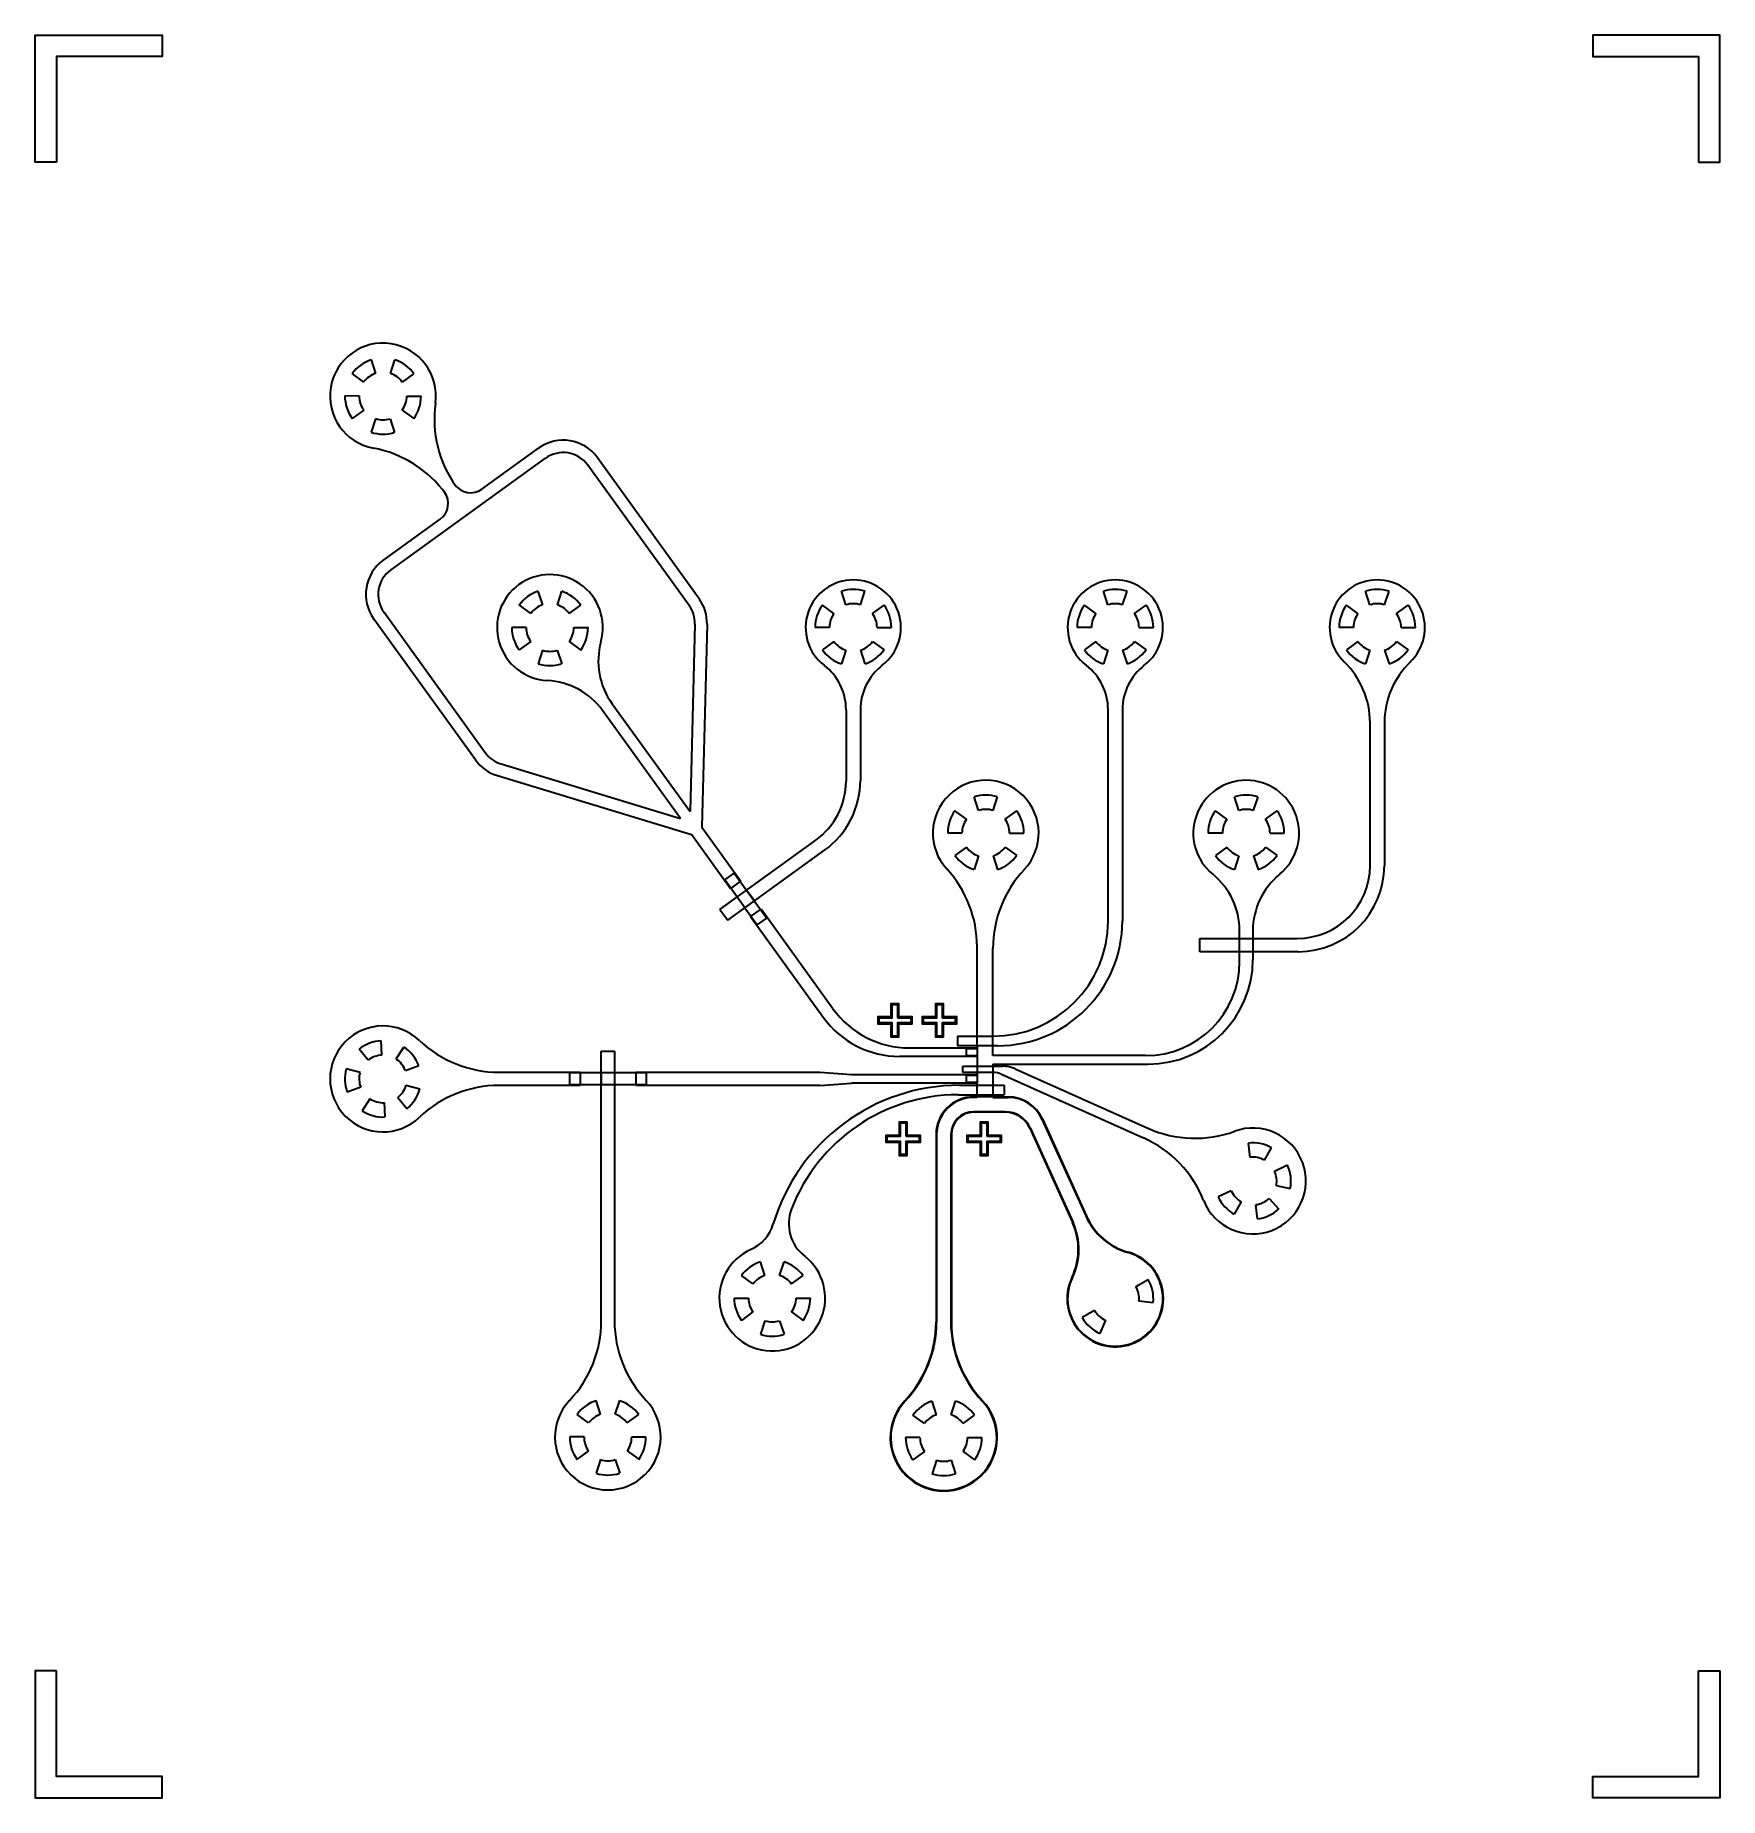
# Model space of a CAD drawing. Header units: millimetres. Extents: x 766907 to 782819, y 66784 to 83427.
import ezdxf

# ---------------------------------------------------------------- set-up
doc = ezdxf.new("R2010")
doc.units = ezdxf.units.MM
for name, color, linetype in [('M1 40 μm', 250, 'Continuous'), ('M2 30 μm', 5, 'Continuous'), ('M3 35 μm', 40, 'Continuous'), ('m4  80μm', 6, 'Continuous')]:
    doc.layers.add(name, color=color, linetype=linetype)

msp = doc.modelspace()

# ---------------------------------------------------------------- linework, layer by layer
at = {"lineweight": -3}
for p, q in [((773421, 75452), (773510, 75516)), ((773611, 75188), (773421, 75452)), ((773510, 75516), (773733, 75207)), ((773700, 75253), (773627, 75354)), ((773667, 75298), (773817, 75091)), ((773611, 75188), (773728, 75026)), ((773728, 75026), (773817, 75091)), ((775804, 73965), (775804, 74055)), ((775704, 73790), (775704, 73860)), ((775704, 73860), (775804, 73860)), ((775804, 73790), (775704, 73790)), ((775804, 73885), (775804, 73860)), ((775804, 73790), (775804, 73607)), ((777396, 73792), (775954, 73792)), ((775704, 73537), (775704, 73607)), ((775704, 73607), (775804, 73607)), ((775804, 73607), (775804, 73642)), ((775954, 73712), (775954, 73397)), ((775954, 73712), (776283, 73712)), ((775954, 73712), (777421, 73712)), ((775804, 73537), (775704, 73537)), ((775804, 73512), (775804, 73537)), ((775804, 73397), (775804, 73512)), ((775954, 73397), (776099, 73397)), ((776306, 73110), (776710, 72217)), ((776417, 73192), (776833, 72273))]:
    msp.add_line(p, q, dxfattribs=at)
for centre, radius, start, end in [((776099, 73048), 349, 24.3272, 90), ((776070, 73003), 259, 24.3272, 90), ((777397, 72528), 619, 204.3272, 254.3669), ((776146, 71962), 619, 334.2874, 24.3272), ((777109, 71498), 450, 154.2874, 74.3669)]:
    msp.add_arc(centre, radius, start, end, dxfattribs=at)
at = {"layer": 'M1 40 μm'}
for p, q in [((775817, 76106), (775775, 76235)), ((775956, 76106), (775998, 76235)), ((778277, 76106), (778235, 76235)), ((778416, 76106), (778458, 76235)), ((775704, 76025), (775595, 76104)), ((776068, 76025), (776178, 76104)), ((778164, 76025), (778055, 76104)), ((778528, 76025), (778638, 76104)), ((775661, 75892), (775526, 75892)), ((776111, 75892), (776246, 75892)), ((778121, 75892), (777986, 75892)), ((775704, 75760), (775595, 75681)), ((776068, 75760), (776178, 75681)), ((778164, 75760), (778055, 75681)), ((778528, 75760), (778638, 75681)), ((775817, 75678), (775775, 75550)), ((775956, 75678), (775998, 75550)), ((778277, 75678), (778235, 75550)), ((778416, 75678), (778458, 75550)), ((777304, 71611), (777421, 71678)), ((777333, 71475), (777467, 71461)), ((776914, 71386), (776797, 71318)), ((777017, 71293), (776962, 71169)), ((775307, 70319), (775198, 70398)), ((775419, 70400), (775378, 70529)), ((775558, 70400), (775600, 70529)), ((775671, 70319), (775780, 70398)), ((775264, 70186), (775129, 70186)), ((775714, 70186), (775849, 70186)), ((775307, 70054), (775198, 69975)), ((775419, 69972), (775378, 69844)), ((775558, 69972), (775600, 69844)), ((775671, 70054), (775780, 69975))]:
    msp.add_line(p, q, dxfattribs=at)
at = {"layer": 'M1 40 μm', "lineweight": -3}
for p, q in [((778571, 75892), (778706, 75892)), ((778284, 74680), (778284, 74971)), ((778409, 74971), (778409, 74700)), ((775804, 73885), (775804, 74819)), ((775954, 73792), (775954, 74803)), ((775804, 73790), (775804, 73646)), ((772679, 73630), (771954, 73630)), ((771954, 73630), (771954, 73515)), ((772679, 73630), (772679, 73515)), ((772679, 73515), (771954, 73515)), ((775804, 73397), (775771, 73397)), ((776070, 73262), (775771, 73262)), ((775421, 73048), (775421, 71276)), ((775556, 73048), (775556, 71276))]:
    msp.add_line(p, q, dxfattribs=at)
for points in [[(767107, 82227), (766907, 82227), (766907, 83427), (768107, 83427), (768107, 83227), (767107, 83227)], [(782619, 82227), (782819, 82227), (782819, 83427), (781619, 83427), (781619, 83227), (782619, 83227)], [(775063, 74160), (775188, 74160), (775188, 74090), (775063, 74090), (775063, 73965), (774993, 73965), (774993, 74090), (774868, 74090), (774868, 74160), (774993, 74160), (774993, 74285), (775063, 74285)], [(775483, 74160), (775608, 74160), (775608, 74090), (775483, 74090), (775483, 73965), (775413, 73965), (775413, 74090), (775288, 74090), (775288, 74160), (775413, 74160), (775413, 74285), (775483, 74285)], [(775141, 73042), (775266, 73042), (775266, 72972), (775141, 72972), (775141, 72847), (775071, 72847), (775071, 72972), (774946, 72972), (774946, 73042), (775071, 73042), (775071, 73167), (775141, 73167)], [(775906, 73042), (776031, 73042), (776031, 72972), (775906, 72972), (775906, 72847), (775836, 72847), (775836, 72972), (775711, 72972), (775711, 73042), (775836, 73042), (775836, 73167), (775906, 73167)], [(767107, 67984), (766907, 67984), (766907, 66784), (768107, 66784), (768107, 66984), (767107, 66984)], [(782619, 67984), (782819, 67984), (782819, 66784), (781619, 66784), (781619, 66984), (782619, 66984)]]:
    msp.add_lwpolyline(points, close=True, dxfattribs=at)
for centre, radius, start, end in [((775886, 75892), 500, 316.6893, 222.5158), ((778346, 75892), 500, 309.1782, 230.8218), ((774716, 74819), 1088, 0, 42.5158), ((777042, 74803), 1088, 136.6893, 180), ((777596, 74971), 688, 0, 50.8218), ((779097, 74971), 688, 129.1782, 180), ((777396, 74680), 888, 270, 0), ((777421, 74700), 988, 270, 0), ((775771, 73048), 349, 90, 180), ((775771, 73048), 214, 90, 180), ((774333, 71276), 1088, 316.6893, 0), ((776644, 71276), 1088, 180, 223.3107), ((775489, 70186), 500, 136.6893, 43.3107)]:
    msp.add_arc(centre, radius, start, end, dxfattribs=at)
at = {"layer": 'M1 40 μm'}
for centre, radius, start, end in [((775886, 75892), 360, 72, 108), ((778346, 75892), 360, 72, 108), ((775886, 75892), 360, 144, 180), ((775886, 75892), 225, 72, 108), ((775886, 75892), 360, 0, 36), ((778346, 75892), 360, 144, 180), ((778346, 75892), 225, 72, 108), ((778346, 75892), 360, 0, 36), ((775886, 75892), 225, 144, 180), ((775886, 75892), 225, 0, 36), ((778346, 75892), 225, 144, 180), ((778346, 75892), 225, 0, 36), ((775886, 75892), 225, 216, 252), ((775886, 75892), 225, 288, 324), ((778346, 75892), 225, 216, 252), ((778346, 75892), 225, 288, 324), ((775886, 75892), 360, 216, 252), ((775886, 75892), 360, 288, 324), ((778346, 75892), 360, 216, 252), ((778346, 75892), 360, 288, 324), ((777109, 71498), 225, 354, 30), ((777109, 71498), 360, 354, 30), ((777109, 71498), 360, 210, 246), ((777109, 71498), 225, 210, 246), ((775489, 70186), 360, 108, 144), ((775489, 70186), 225, 108, 144), ((775489, 70186), 225, 36, 72), ((775489, 70186), 360, 36, 72), ((775489, 70186), 360, 180, 216), ((775489, 70186), 225, 180, 216), ((775489, 70186), 225, 324, 0), ((775489, 70186), 360, 324, 0), ((775489, 70186), 225, 252, 288), ((775489, 70186), 360, 252, 288)]:
    msp.add_arc(centre, radius, start, end, dxfattribs=at)
at = {"layer": 'M2 30 μm'}
for p, q in [((774564, 78048), (774523, 78176)), ((774703, 78048), (774745, 78176)), ((777039, 78048), (776998, 78176)), ((777178, 78048), (777220, 78176)), ((779514, 78048), (779473, 78176)), ((779653, 78048), (779695, 78176)), ((774452, 77966), (774343, 78046)), ((774816, 77966), (774925, 78046)), ((776927, 77966), (776818, 78046)), ((777291, 77966), (777400, 78046)), ((779402, 77966), (779293, 78046)), ((779766, 77966), (779875, 78046)), ((774409, 77834), (774274, 77834)), ((774859, 77834), (774994, 77834)), ((776884, 77834), (776749, 77834)), ((777334, 77834), (777469, 77834)), ((779359, 77834), (779224, 77834)), ((779809, 77834), (779944, 77834)), ((774452, 77702), (774343, 77622)), ((774564, 77620), (774523, 77492)), ((774703, 77620), (774745, 77492)), ((774816, 77702), (774925, 77622)), ((776927, 77702), (776818, 77622)), ((777039, 77620), (776998, 77492)), ((777178, 77620), (777220, 77492)), ((777291, 77702), (777400, 77622)), ((779402, 77702), (779293, 77622)), ((779514, 77620), (779473, 77492)), ((779653, 77620), (779695, 77492)), ((779766, 77702), (779875, 77622)), ((778382, 72831), (778367, 72965)), ((778519, 72804), (778585, 72922)), ((778613, 72702), (778736, 72759)), ((778205, 72514), (778082, 72457)), ((778299, 72412), (778233, 72294)), ((778562, 72443), (778653, 72343)), ((778435, 72384), (778451, 72250)), ((773799, 71717), (773758, 71846)), ((773938, 71717), (773980, 71846)), ((773687, 71636), (773578, 71715)), ((774051, 71636), (774160, 71715)), ((773509, 71503), (773644, 71503)), ((774094, 71503), (774229, 71503)), ((773687, 71371), (773578, 71292)), ((773799, 71289), (773758, 71161)), ((773938, 71289), (773980, 71161)), ((774051, 71371), (774160, 71292)), ((772134, 70324), (772025, 70403)), ((772247, 70405), (772205, 70534)), ((772386, 70405), (772428, 70534)), ((772498, 70324), (772608, 70403)), ((772091, 70191), (771956, 70191)), ((772541, 70191), (772676, 70191)), ((772134, 70059), (772025, 69980)), ((772247, 69977), (772205, 69849)), ((772386, 69977), (772428, 69849)), ((772498, 70059), (772608, 69980))]:
    msp.add_line(p, q, dxfattribs=at)
at = {"layer": 'M2 30 μm', "lineweight": -3}
for p, q in [((774566, 77058), (774566, 76384)), ((774701, 77058), (774701, 76391)), ((777041, 75063), (777041, 77058)), ((777176, 77058), (777176, 75063)), ((779516, 75586), (779516, 76934)), ((779651, 76934), (779651, 75586)), ((773375, 75173), (774281, 75826)), ((773449, 75071), (774364, 75732)), ((773375, 75173), (773449, 75071)), ((777909, 74898), (778828, 74898)), ((777909, 74773), (777909, 74898)), ((778838, 74773), (777909, 74773)), ((775620, 73975), (775620, 73885)), ((775620, 73975), (775953, 73975)), ((772254, 71286), (772254, 73835)), ((772254, 73835), (772379, 73835)), ((772379, 73835), (772379, 71286)), ((775998, 73885), (775620, 73885)), ((772254, 73635), (772254, 73510)), ((772379, 73635), (772379, 73510)), ((775669, 73692), (776045, 73692)), ((775669, 73632), (775669, 73692)), ((775956, 73632), (775669, 73632)), ((776033, 73616), (777377, 73014)), ((776163, 73667), (777418, 73106)), ((775624, 73422), (776059, 73422)), ((775639, 73512), (776039, 73512)), ((775939, 73512), (776059, 73512)), ((776059, 73512), (776059, 73422)), ((778630, 72564), (778762, 72538))]:
    msp.add_line(p, q, dxfattribs=at)
for points in [[(775053, 74150), (775178, 74150), (775178, 74100), (775053, 74100), (775053, 73975), (775003, 73975), (775003, 74100), (774878, 74100), (774878, 74150), (775003, 74150), (775003, 74275), (775053, 74275)], [(775473, 74150), (775598, 74150), (775598, 74100), (775473, 74100), (775473, 73975), (775423, 73975), (775423, 74100), (775298, 74100), (775298, 74150), (775423, 74150), (775423, 74275), (775473, 74275)], [(775131, 73032), (775256, 73032), (775256, 72982), (775131, 72982), (775131, 72857), (775081, 72857), (775081, 72982), (774956, 72982), (774956, 73032), (775081, 73032), (775081, 73157), (775131, 73157)], [(775896, 73032), (776021, 73032), (776021, 72982), (775896, 72982), (775896, 72857), (775846, 72857), (775846, 72982), (775721, 72982), (775721, 73032), (775846, 73032), (775846, 73157), (775896, 73157)]]:
    msp.add_lwpolyline(points, close=True, dxfattribs=at)
for centre, radius, start, end in [((774634, 77834), 450, 307.5443, 232.4557), ((777109, 77834), 450, 307.5443, 232.4557), ((779584, 77834), 450, 313.932, 226.068), ((774037, 77058), 529, 0, 52.4557), ((775231, 77058), 529, 127.5443, 180), ((776512, 77058), 529, 0, 52.4557), ((777706, 77058), 529, 127.5443, 180), ((778717, 76934), 799, 0, 46.068), ((780451, 76934), 799, 133.932, 180), ((773888, 76391), 813, 305.8146, 0), ((773878, 76384), 688, 305.8146, 0), ((778828, 75586), 688, 270, 0), ((778838, 75586), 813, 270, 0), ((775953, 75063), 1088, 270, 0), ((775998, 75063), 1178, 270, 0), ((775956, 73444), 188, 65.9012, 90), ((776045, 73404), 288, 65.9012, 90), ((775639, 71674), 1838, 90, 163.2885), ((775624, 71734), 1688, 90, 158.7581), ((777863, 74099), 1088, 245.9012, 290.1247), ((778409, 72608), 500, 201.6777, 110.1247), ((776933, 72021), 1088, 21.6777, 65.9012), ((774413, 72205), 388, 158.7581, 232.2358), ((773507, 72314), 388, 294.0213, 343.2885), ((773869, 71503), 500, 114.0213, 52.2358), ((771166, 71286), 1088, 316.427, 0), ((773467, 71286), 1088, 180, 223.573), ((772316, 70191), 500, 136.427, 43.573)]:
    msp.add_arc(centre, radius, start, end, dxfattribs=at)
at = {"layer": 'M2 30 μm'}
for centre, radius, start, end in [((774634, 77834), 360, 72, 108), ((774634, 77834), 225, 72, 108), ((777109, 77834), 360, 72, 108), ((777109, 77834), 225, 72, 108), ((779584, 77834), 360, 72, 108), ((779584, 77834), 225, 72, 108), ((774634, 77834), 360, 144, 180), ((774634, 77834), 225, 144, 180), ((774634, 77834), 225, 0, 36), ((774634, 77834), 360, 0, 36), ((777109, 77834), 360, 144, 180), ((777109, 77834), 225, 144, 180), ((777109, 77834), 225, 0, 36), ((777109, 77834), 360, 0, 36), ((779584, 77834), 360, 144, 180), ((779584, 77834), 225, 144, 180), ((779584, 77834), 225, 0, 36), ((779584, 77834), 360, 0, 36), ((774634, 77834), 360, 216, 252), ((774634, 77834), 225, 216, 252), ((774634, 77834), 225, 288, 324), ((774634, 77834), 360, 288, 324), ((777109, 77834), 360, 216, 252), ((777109, 77834), 225, 216, 252), ((777109, 77834), 225, 288, 324), ((777109, 77834), 360, 288, 324), ((779584, 77834), 360, 216, 252), ((779584, 77834), 225, 216, 252), ((779584, 77834), 225, 288, 324), ((779584, 77834), 360, 288, 324), ((778409, 72608), 360, 60.7539, 96.7539), ((778409, 72608), 225, 60.7539, 96.7539), ((778409, 72608), 360, 348.7539, 24.7539), ((778409, 72608), 225, 348.7539, 24.7539), ((778409, 72608), 360, 204.7539, 240.7539), ((778409, 72608), 225, 204.7539, 240.7539), ((778409, 72608), 225, 276.7539, 312.7539), ((778409, 72608), 360, 276.7539, 312.7539), ((773869, 71503), 360, 108, 144), ((773869, 71503), 360, 36, 72), ((773869, 71503), 225, 108, 144), ((773869, 71503), 225, 36, 72), ((773869, 71503), 360, 180, 216), ((773869, 71503), 225, 180, 216), ((773869, 71503), 225, 324, 0), ((773869, 71503), 360, 324, 0), ((773869, 71503), 225, 252, 288), ((773869, 71503), 360, 252, 288), ((772316, 70191), 360, 108, 144), ((772316, 70191), 225, 108, 144), ((772316, 70191), 225, 36, 72), ((772316, 70191), 360, 36, 72), ((772316, 70191), 360, 180, 216), ((772316, 70191), 225, 180, 216), ((772316, 70191), 225, 324, 0), ((772316, 70191), 360, 324, 0), ((772316, 70191), 225, 252, 288), ((772316, 70191), 360, 252, 288)]:
    msp.add_arc(centre, radius, start, end, dxfattribs=at)
at = {"layer": 'M3 35 μm'}
for p, q in [((770011, 80152), (769902, 80232)), ((770124, 80234), (770082, 80362)), ((770263, 80233), (770305, 80362)), ((770375, 80151), (770484, 80230)), ((769967, 80020), (769832, 80021)), ((770010, 79888), (769900, 79809)), ((770374, 79887), (770483, 79807)), ((770417, 80019), (770552, 80018)), ((770122, 79806), (770080, 79678)), ((770261, 79805), (770302, 79677)), ((771701, 78048), (771659, 78177)), ((771840, 78048), (771882, 78176)), ((771588, 77967), (771479, 78047)), ((771952, 77966), (772061, 78045)), ((771545, 77835), (771410, 77835)), ((771994, 77833), (772129, 77833)), ((771587, 77702), (771478, 77623)), ((771699, 77620), (771657, 77492)), ((771838, 77620), (771880, 77491)), ((771951, 77701), (772060, 77621)), ((770182, 73797), (770176, 73932)), ((770052, 73748), (769968, 73854)), ((770316, 73760), (770390, 73873)), ((769975, 73632), (769845, 73668)), ((770403, 73652), (770529, 73699)), ((769982, 73493), (769855, 73446)), ((770333, 73397), (770417, 73291)), ((770409, 73513), (770539, 73477)), ((770069, 73384), (769994, 73272)), ((770203, 73348), (770209, 73213))]:
    msp.add_line(p, q, dxfattribs=at)
at = {"layer": 'M3 35 μm', "lineweight": -3}
for p, q in [((771725, 79432), (770267, 78380)), ((771126, 79141), (771662, 79528)), ((772218, 79438), (773177, 78108)), ((773083, 78042), (772127, 79367)), ((770773, 79112), (770786, 79095)), ((770883, 79165), (770870, 79183)), ((770196, 78470), (770732, 78857)), ((771066, 76584), (770106, 77914)), ((770202, 77978), (771158, 76653)), ((773138, 77866), (773092, 76096)), ((773253, 77865), (773203, 75950)), ((772357, 77114), (773092, 76096)), ((773003, 76031), (772267, 77050)), ((771273, 76436), (773106, 75880)), ((771308, 76546), (773003, 76031)), ((773203, 75950), (773572, 75438)), ((773475, 75368), (773106, 75880)), ((773475, 75368), (773572, 75438)), ((773665, 75104), (773763, 75175)), ((773665, 75104), (774351, 74154)), ((774441, 74234), (773763, 75175)), ((775804, 73785), (775071, 73785)), ((775162, 73865), (775804, 73865)), ((775804, 73865), (775804, 73785)), ((771287, 73635), (772054, 73635)), ((772054, 73635), (772054, 73510)), ((772579, 73635), (774317, 73635)), ((772579, 73635), (772579, 73510)), ((774317, 73635), (774617, 73612)), ((774617, 73612), (775804, 73612)), ((775804, 73612), (775804, 73532)), ((772054, 73510), (771287, 73510)), ((774317, 73510), (772579, 73510)), ((774317, 73510), (774617, 73532)), ((775804, 73532), (774617, 73532))]:
    msp.add_line(p, q, dxfattribs=at)
for centre, radius, start, end in [((770192, 80020), 500, 352.1109, 259.5184), ((771765, 79802), 1088, 172.1109, 215.8146), ((771895, 79205), 398, 35.8146, 125.8146), ((769903, 78458), 1088, 35.8146, 79.5184), ((771894, 79198), 288, 35.8146, 125.8146), ((770625, 79005), 183, 305.8146, 35.8146), ((771019, 79290), 183, 215.8146, 305.8146), ((770428, 78147), 398, 125.8146, 215.8146), ((770435, 78146), 288, 125.8146, 215.8146), ((771769, 77834), 500, 344.5277, 267.1015), ((772855, 77875), 398, 358.5174, 35.8146), ((772850, 77874), 288, 358.5174, 35.8146), ((772914, 77517), 688, 164.5277, 215.8146), ((771709, 76647), 688, 35.8146, 87.1015), ((771388, 76817), 398, 215.8146, 253.1119), ((771391, 76821), 288, 215.8146, 253.1119), ((775162, 74753), 888, 215.8146, 270), ((770192, 73572), 500, 46.427, 313.573), ((775071, 74673), 888, 215.8146, 270), ((771287, 74723), 1088, 226.427, 270), ((771287, 72422), 1088, 90, 133.573)]:
    msp.add_arc(centre, radius, start, end, dxfattribs=at)
at = {"layer": 'M3 35 μm'}
for centre, radius, start, end in [((770192, 80020), 360, 107.8146, 143.8146), ((770192, 80020), 225, 107.8146, 143.8146), ((770192, 80020), 225, 35.8146, 71.8146), ((770192, 80020), 360, 35.8146, 71.8146), ((770192, 80020), 360, 179.8146, 215.8146), ((770192, 80020), 225, 179.8146, 215.8146), ((770192, 80020), 225, 323.8146, 359.8146), ((770192, 80020), 360, 323.8146, 359.8146), ((770192, 80020), 225, 251.8146, 287.8146), ((770192, 80020), 360, 251.8146, 287.8146), ((771769, 77834), 360, 107.8146, 143.8146), ((771769, 77834), 360, 35.8146, 71.8146), ((771769, 77834), 225, 107.8146, 143.8146), ((771769, 77834), 225, 35.8146, 71.8146), ((771769, 77834), 360, 179.8146, 215.8146), ((771769, 77834), 225, 179.8146, 215.8146), ((771769, 77834), 225, 323.8146, 359.8146), ((771769, 77834), 360, 323.8146, 359.8146), ((771769, 77834), 225, 251.8146, 287.8146), ((771769, 77834), 360, 251.8146, 287.8146), ((770192, 73572), 360, 92.6147, 128.6147), ((770192, 73572), 225, 92.6147, 128.6147), ((770192, 73572), 225, 20.6147, 56.6147), ((770192, 73572), 360, 20.6147, 56.6147), ((770192, 73572), 360, 164.6147, 200.6147), ((770192, 73572), 225, 164.6147, 200.6147), ((770192, 73572), 225, 308.6147, 344.6147), ((770192, 73572), 360, 308.6147, 344.6147), ((770192, 73572), 360, 236.6147, 272.6147), ((770192, 73572), 225, 236.6147, 272.6147)]:
    msp.add_arc(centre, radius, start, end, dxfattribs=at)
at = {"layer": 'm4  80μm', "lineweight": -3}
for p, q in [((775954, 73402), (775771, 73402)), ((775954, 73402), (776099, 73402)), ((776070, 73257), (775771, 73257)), ((776302, 73108), (776705, 72215)), ((776422, 73194), (776837, 72275)), ((775416, 73048), (775416, 71276)), ((775561, 73048), (775561, 71276))]:
    msp.add_line(p, q, dxfattribs=at)
for centre, radius, start, end in [((775771, 73048), 354, 90, 180), ((776099, 73048), 354, 24.3272, 90), ((775771, 73048), 209, 90, 180), ((776070, 73003), 254, 24.3272, 90), ((777397, 72528), 614, 204.3272, 254.3669), ((776146, 71962), 614, 334.2874, 24.3272), ((777109, 71498), 455, 154.2874, 74.3669), ((774333, 71276), 1083, 316.6893, 0), ((776644, 71276), 1083, 180, 223.3107), ((775489, 70186), 505, 136.6893, 43.3107)]:
    msp.add_arc(centre, radius, start, end, dxfattribs=at)

doc.saveas('drawing.dxf')
